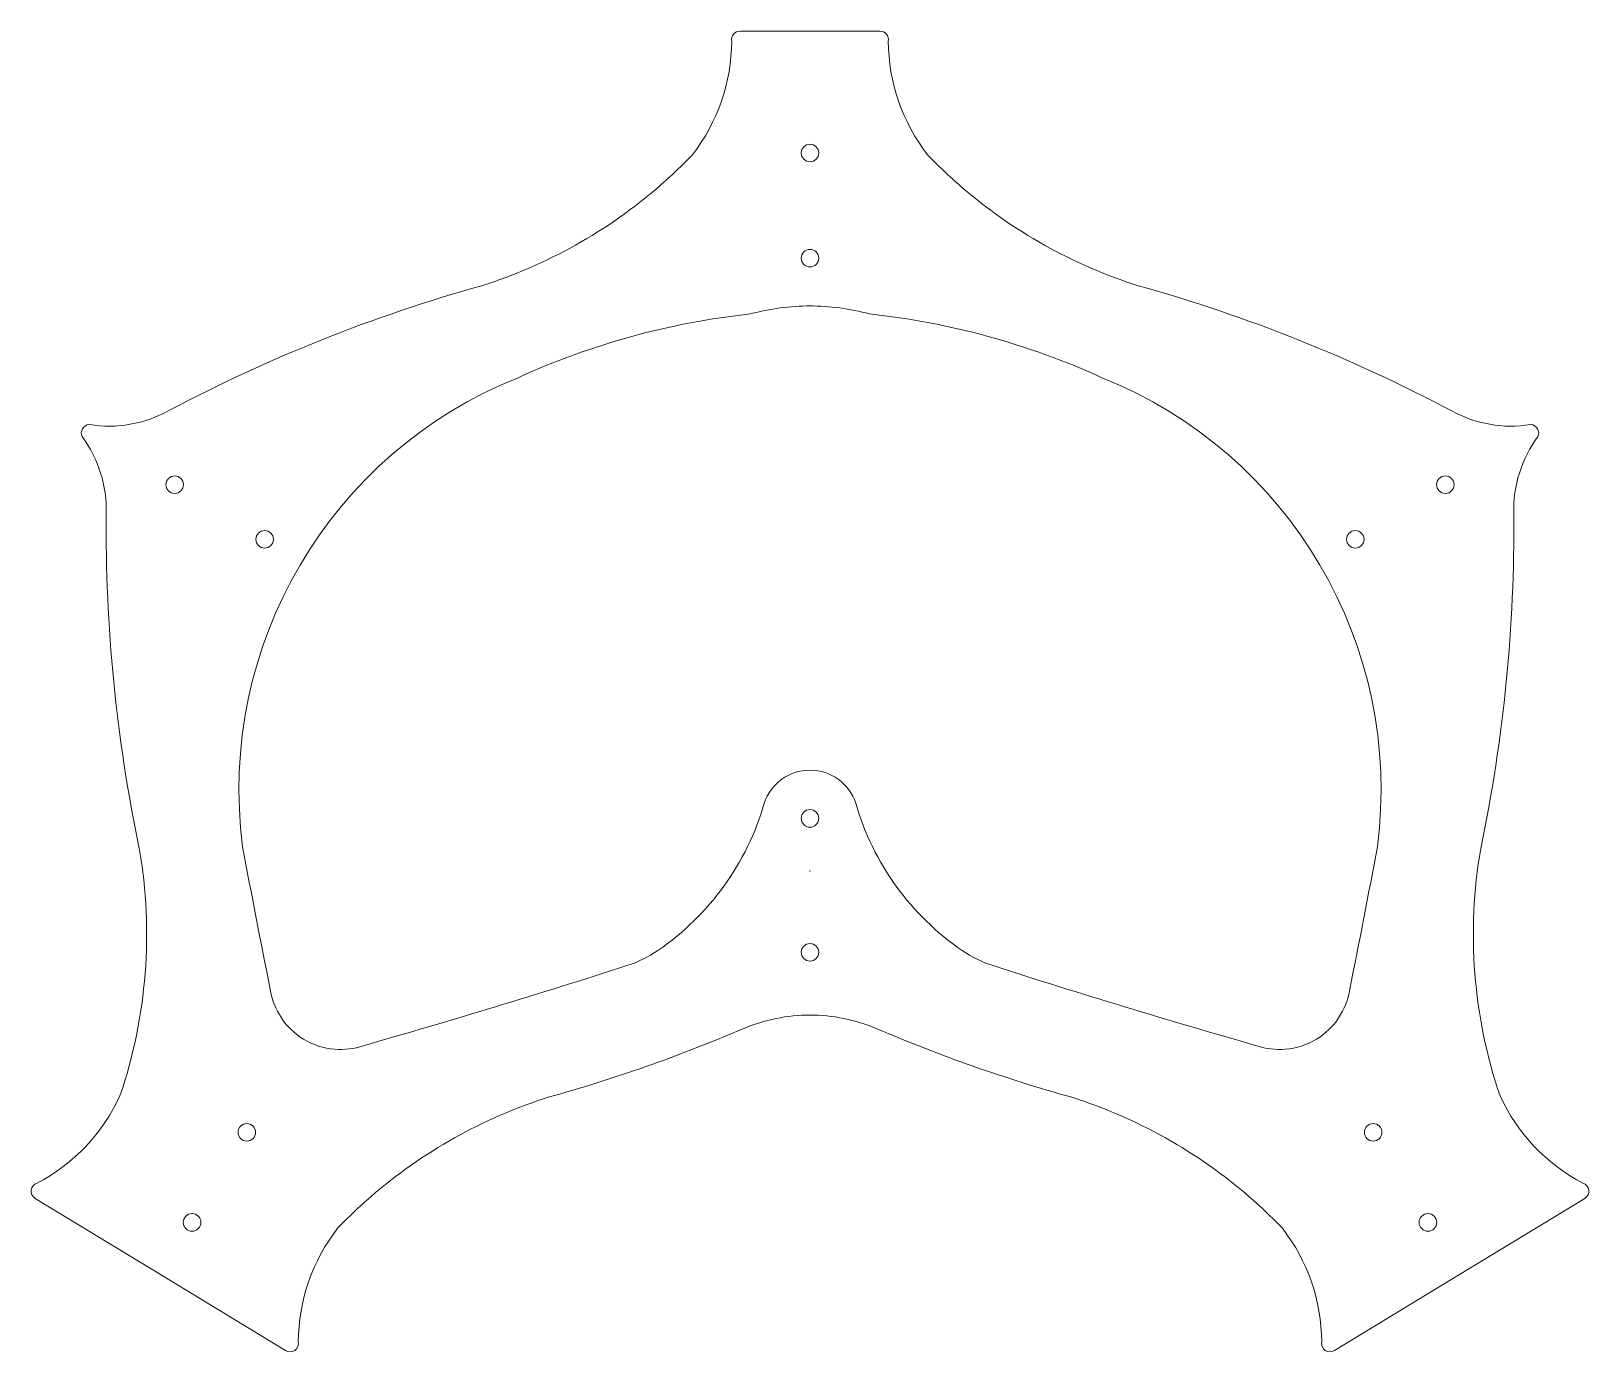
# Model space of a CAD drawing. Header units: inches. Extents: x 0 to 77.7, y 0 to 65.9.
import ezdxf

# ---------------------------------------------------------------- set-up
doc = ezdxf.new("R2010")
doc.units = ezdxf.units.IN
doc.header["$LTSCALE"] = 0.5
doc.header["$MEASUREMENT"] = 0
doc.layers.get('0').update_dxf_attribs({"lineweight": 18})

msp = doc.modelspace()

# ---------------------------------------------------------------- linework, layer by layer
for p, q in [((35.361, 65.905), (38.874, 65.905)), ((42.333, 65.905), (38.82, 65.905)), ((6.442, 3.856), (0.201, 7.65)), ((71.252, 3.856), (77.493, 7.65)), ((6.442, 3.856), (12.682, 0.062)), ((71.252, 3.856), (65.012, 0.062))]:
    msp.add_line(p, q)
for centre in [(38.847, 59.825), (38.847, 54.575), (7.157, 43.274), (70.537, 43.274), (11.643, 40.546), (66.051, 40.546), (38.847, 26.62), (38.847, 19.937), (10.755, 10.952), (66.939, 10.952), (8.024, 6.459), (69.67, 6.459)]:
    msp.add_circle(centre, 0.438)
for centre, radius, start, end in [((25.597, 65.466), 9.346, 322.19444, 359.60527), ((35.361, 65.48), 0.426, 90, 190.63165), ((42.333, 65.48), 0.426, 349.36835, 90), ((52.097, 65.466), 9.346, 180.39473, 217.80556), ((14.886, 77.119), 25.092, 310.95325, 316.15152), ((62.808, 77.119), 25.092, 223.84848, 229.04675), ((14.886, 77.119), 25.092, 287.59445, 310.95325), ((62.808, 77.119), 25.092, 229.04675, 252.40555), ((43.543, -22.252), 78.34, 105.60435, 117.91888), ((34.151, -22.252), 78.34, 62.08112, 74.39565), ((38.869, 40.844), 11.351, 89.97409, 105.28387), ((38.825, 40.844), 11.351, 74.71613, 90.02591), ((39.874, 14.506), 37.501, 96.11749, 114.56619), ((37.82, 14.506), 37.501, 65.43381, 83.88251), ((32.515, 28.046), 22.153, 111.81591, 187.3622), ((45.179, 28.046), 22.153, 352.6378, 68.18409), ((3.878, 52.317), 6.124, 260.82643, 299.17478), ((73.816, 52.317), 6.124, 240.82522, 279.17357), ((2.924, 45.847), 0.426, 148.70066, 204.27408), ((2.924, 45.847), 0.426, 93.12724, 148.70066), ((74.77, 45.847), 0.426, 31.29934, 86.87276), ((74.77, 45.847), 0.426, 335.72592, 31.29934), ((-2.382, 42.023), 6.124, 358.22653, 36.57489), ((80.076, 42.023), 6.124, 143.42511, 181.77347), ((82.076, 41.126), 78.34, 179.48244, 191.79696), ((-4.382, 41.126), 78.34, 348.20304, 0.51756), ((38.833, 26.639), 2.386, 89.67024, 161.96253), ((38.861, 26.639), 2.386, 18.03747, 90.32976), ((23.686, 31.088), 13.403, 304.42374, 343.93091), ((54.008, 31.088), 13.403, 196.06909, 235.57626), ((-19.334, 20.836), 25.092, 341.2498, 9.80686), ((402.772, 97.579), 398.847, 190.45437, 191.49542), ((-325.078, 97.579), 398.847, 348.50458, 349.54563), ((97.028, 20.836), 25.092, 170.19314, 198.7502), ((27.871, 24.982), 6, 287.88098, 304.42374), ((49.823, 24.982), 6, 235.57626, 252.11902), ((-92.749, 398.853), 398.847, 285.9059, 287.88098), ((170.443, 398.853), 398.847, 252.11902, 254.0941), ((15.419, 18.625), 3.534, 188.65635, 238.70066), ((62.275, 18.625), 3.534, 301.29934, 351.34365), ((38.859, 8.294), 8.513, 89.89669, 113.14453), ((38.835, 8.294), 8.513, 66.85547, 90.10331), ((15.422, 18.623), 3.534, 238.70066, 265.37696), ((4.721, 88.157), 78.34, 285.60435, 293.14453), ((72.973, 88.157), 78.34, 246.85547, 254.39565), ((62.272, 18.623), 3.534, 274.62304, 301.29934), ((15.422, 18.623), 3.534, 265.37696, 288.74497), ((62.272, 18.623), 3.534, 251.25503, 274.62304), ((-4.059, 16.689), 9.346, 297.79605, 335.20688), ((33.379, -11.214), 25.092, 107.59445, 130.95325), ((44.315, -11.214), 25.092, 49.04675, 72.40555), ((81.753, 16.689), 9.346, 204.79312, 242.20395), ((0.422, 8.014), 0.426, 106.76967, 238.70066), ((77.272, 8.014), 0.426, 301.29934, 73.23033), ((33.379, -11.214), 25.092, 130.95325, 136.15152), ((44.315, -11.214), 25.092, 43.84848, 49.04675), ((22.668, 0.44), 9.346, 142.19444, 179.60527), ((55.026, 0.44), 9.346, 0.39473, 37.80556), ((12.903, 0.425), 0.426, 238.70066, 10.63165), ((64.791, 0.425), 0.426, 169.36835, 301.29934)]:
    msp.add_arc(centre, radius, start, end)
msp.add_point((38.847, 23.995))

doc.saveas('drawing.dxf')
